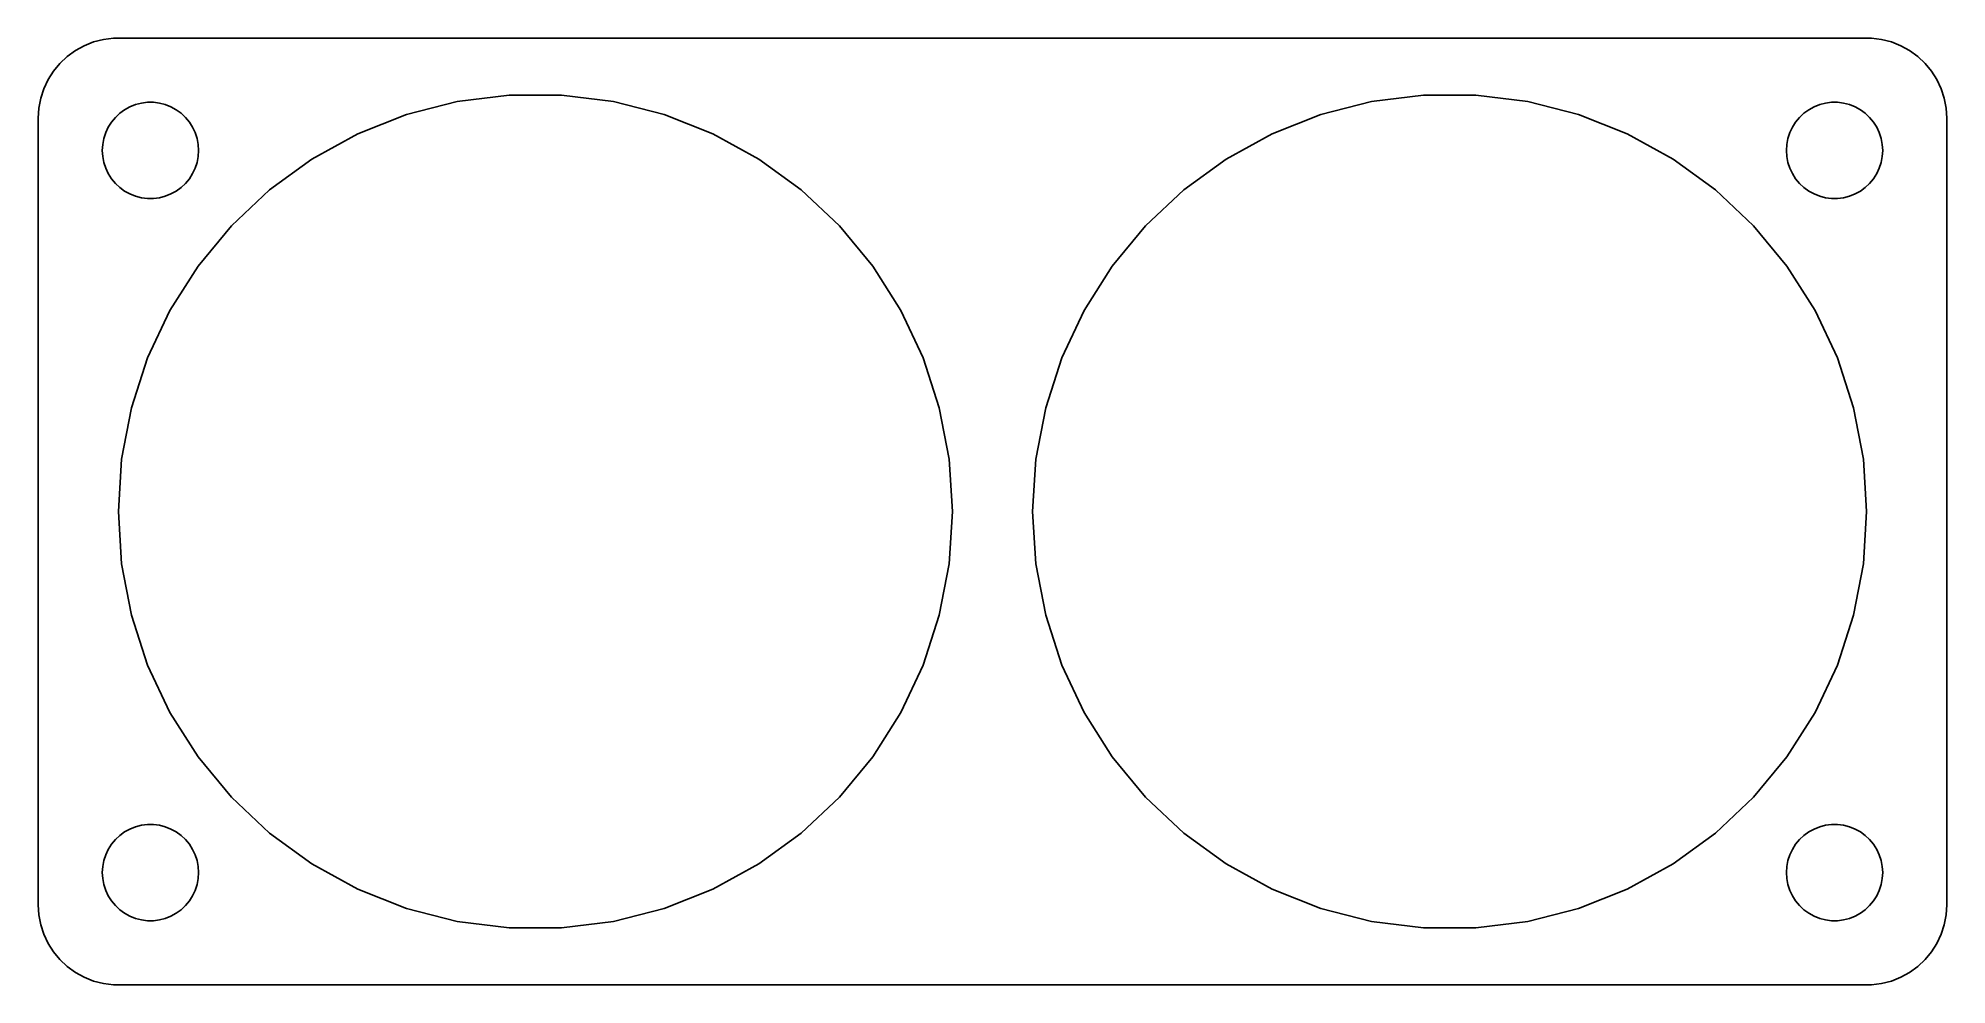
# Model space of a CAD drawing. Header units: metres. Extents: x -60 to 60, y -29 to 29.
import ezdxf

# ---------------------------------------------------------------- set-up
doc = ezdxf.new("R2010")
doc.units = ezdxf.units.M

msp = doc.modelspace()

# ---------------------------------------------------------------- linework, layer by layer
for p, q in [((-57.1791, 28.7216), (-57.6871, 28.3526)), ((-56.6289, 29.0241), (-57.1791, 28.7216)), ((-56.0451, 29.2553), (-56.6289, 29.0241)), ((-55.4369, 29.4114), (-56.0451, 29.2553)), ((-54.8139, 29.4901), (-55.4369, 29.4114)), ((54.8139, 29.4901), (-54.8139, 29.4901)), ((55.4369, 29.4114), (54.8139, 29.4901)), ((56.0451, 29.2553), (55.4369, 29.4114)), ((56.6289, 29.0241), (56.0451, 29.2553)), ((57.1791, 28.7216), (56.6289, 29.0241)), ((57.6871, 28.3526), (57.1791, 28.7216)), ((-58.5451, 27.4389), (-58.8815, 26.9088)), ((-58.1448, 27.9227), (-58.5451, 27.4389)), ((-57.6871, 28.3526), (-58.1448, 27.9227)), ((58.1448, 27.9227), (57.6871, 28.3526)), ((58.5451, 27.4389), (58.1448, 27.9227)), ((58.8815, 26.9088), (58.5451, 27.4389)), ((-59.1489, 26.3406), (-59.3429, 25.7434)), ((-58.8815, 26.9088), (-59.1489, 26.3406)), ((59.1489, 26.3406), (58.8815, 26.9088)), ((59.3429, 25.7434), (59.1489, 26.3406)), ((-59.4606, 25.1267), (-59.5, 24.5)), ((-59.3429, 25.7434), (-59.4606, 25.1267)), ((-54.4123, 24.8115), (-54.1075, 25.033)), ((-54.1075, 25.033), (-53.7773, 25.2145)), ((-53.7773, 25.2145), (-53.427, 25.3532)), ((-53.427, 25.3532), (-53.0621, 25.4469)), ((-53.0621, 25.4469), (-52.6884, 25.4941)), ((-52.6884, 25.4941), (-52.3116, 25.4941)), ((-52.3116, 25.4941), (-51.9379, 25.4469)), ((-51.9379, 25.4469), (-51.5729, 25.3532)), ((-51.5729, 25.3532), (-51.2227, 25.2145)), ((-51.2227, 25.2145), (-50.8925, 25.033)), ((-50.8925, 25.033), (-50.5877, 24.8115)), ((-36.5344, 24.7275), (-33.3719, 25.5395)), ((-33.3719, 25.5395), (-30.1326, 25.9487)), ((-30.1326, 25.9487), (-26.8674, 25.9487)), ((-26.8674, 25.9487), (-23.6281, 25.5395)), ((-23.6281, 25.5395), (-20.4655, 24.7275)), ((20.4655, 24.7275), (23.6281, 25.5395)), ((23.6281, 25.5395), (26.8674, 25.9487)), ((26.8674, 25.9487), (30.1326, 25.9487)), ((30.1326, 25.9487), (33.3719, 25.5395)), ((33.3719, 25.5395), (36.5344, 24.7275)), ((50.5877, 24.8115), (50.8925, 25.033)), ((50.8925, 25.033), (51.2227, 25.2145)), ((51.2227, 25.2145), (51.5729, 25.3532)), ((51.5729, 25.3532), (51.9379, 25.4469)), ((51.9379, 25.4469), (52.3116, 25.4941)), ((52.3116, 25.4941), (52.6884, 25.4941)), ((52.6884, 25.4941), (53.0621, 25.4469)), ((53.0621, 25.4469), (53.427, 25.3532)), ((53.427, 25.3532), (53.7773, 25.2145)), ((53.7773, 25.2145), (54.1075, 25.033)), ((54.1075, 25.033), (54.4123, 24.8115)), ((59.4606, 25.1267), (59.3429, 25.7434)), ((59.5, 24.5), (59.4606, 25.1267)), ((-59.5, 24.5), (-59.5, -24.5)), ((-55.2893, 23.6044), (-55.1289, 23.9453)), ((-55.1289, 23.9453), (-54.927, 24.2634)), ((-54.927, 24.2634), (-54.6869, 24.5536)), ((-54.6869, 24.5536), (-54.4123, 24.8115)), ((-50.5877, 24.8115), (-50.3131, 24.5536)), ((-50.3131, 24.5536), (-50.0729, 24.2634)), ((-50.0729, 24.2634), (-49.8711, 23.9453)), ((-49.8711, 23.9453), (-49.7107, 23.6044)), ((-39.5703, 23.5255), (-36.5344, 24.7275)), ((-20.4655, 24.7275), (-17.4297, 23.5255)), ((17.4297, 23.5255), (20.4655, 24.7275)), ((36.5344, 24.7275), (39.5703, 23.5255)), ((49.7107, 23.6044), (49.8711, 23.9453)), ((49.8711, 23.9453), (50.0729, 24.2634)), ((50.0729, 24.2634), (50.3131, 24.5536)), ((50.3131, 24.5536), (50.5877, 24.8115)), ((54.4123, 24.8115), (54.6869, 24.5536)), ((54.6869, 24.5536), (54.927, 24.2634)), ((54.927, 24.2634), (55.1289, 23.9453)), ((55.1289, 23.9453), (55.2893, 23.6044)), ((59.5, -24.5), (59.5, 24.5)), ((-55.5, 22.5), (-55.4763, 22.876)), ((-55.4763, 22.876), (-55.4057, 23.2461)), ((-55.4057, 23.2461), (-55.2893, 23.6044)), ((-49.7107, 23.6044), (-49.5942, 23.2461)), ((-49.5942, 23.2461), (-49.5237, 22.876)), ((-49.5237, 22.876), (-49.5, 22.5)), ((-42.4315, 21.9525), (-39.5703, 23.5255)), ((-17.4297, 23.5255), (-14.5685, 21.9525)), ((14.5685, 21.9525), (17.4297, 23.5255)), ((39.5703, 23.5255), (42.4315, 21.9525)), ((49.5, 22.5), (49.5237, 22.876)), ((49.5237, 22.876), (49.5942, 23.2461)), ((49.5942, 23.2461), (49.7107, 23.6044)), ((55.2893, 23.6044), (55.4057, 23.2461)), ((55.4057, 23.2461), (55.4763, 22.876)), ((55.4763, 22.876), (55.5, 22.5)), ((-55.4763, 22.124), (-55.5, 22.5)), ((-55.4057, 21.7539), (-55.4763, 22.124)), ((-55.2893, 21.3956), (-55.4057, 21.7539)), ((-49.5942, 21.7539), (-49.7107, 21.3956)), ((-49.5237, 22.124), (-49.5942, 21.7539)), ((-49.5, 22.5), (-49.5237, 22.124)), ((-45.073, 20.0333), (-42.4315, 21.9525)), ((-14.5685, 21.9525), (-11.927, 20.0333)), ((11.927, 20.0333), (14.5685, 21.9525)), ((42.4315, 21.9525), (45.073, 20.0333)), ((49.5237, 22.124), (49.5, 22.5)), ((49.5942, 21.7539), (49.5237, 22.124)), ((49.7107, 21.3956), (49.5942, 21.7539)), ((55.4057, 21.7539), (55.2893, 21.3956)), ((55.4763, 22.124), (55.4057, 21.7539)), ((55.5, 22.5), (55.4763, 22.124)), ((-55.1289, 21.0547), (-55.2893, 21.3956)), ((-54.927, 20.7366), (-55.1289, 21.0547)), ((-54.6869, 20.4464), (-54.927, 20.7366)), ((-54.4123, 20.1884), (-54.6869, 20.4464)), ((-50.3131, 20.4464), (-50.5877, 20.1884)), ((-50.0729, 20.7366), (-50.3131, 20.4464)), ((-49.8711, 21.0547), (-50.0729, 20.7366)), ((-49.7107, 21.3956), (-49.8711, 21.0547)), ((49.8711, 21.0547), (49.7107, 21.3956)), ((50.0729, 20.7366), (49.8711, 21.0547)), ((50.3131, 20.4464), (50.0729, 20.7366)), ((50.5877, 20.1884), (50.3131, 20.4464)), ((54.6869, 20.4464), (54.4123, 20.1884)), ((54.927, 20.7366), (54.6869, 20.4464)), ((55.1289, 21.0547), (54.927, 20.7366)), ((55.2893, 21.3956), (55.1289, 21.0547)), ((-54.1075, 19.967), (-54.4123, 20.1884)), ((-53.7773, 19.7855), (-54.1075, 19.967)), ((-53.427, 19.6468), (-53.7773, 19.7855)), ((-53.0621, 19.5531), (-53.427, 19.6468)), ((-52.6884, 19.5059), (-53.0621, 19.5531)), ((-52.3116, 19.5059), (-52.6884, 19.5059)), ((-51.9379, 19.5531), (-52.3116, 19.5059)), ((-51.5729, 19.6468), (-51.9379, 19.5531)), ((-51.2227, 19.7855), (-51.5729, 19.6468)), ((-50.8925, 19.967), (-51.2227, 19.7855)), ((-50.5877, 20.1884), (-50.8925, 19.967)), ((-47.4532, 17.7982), (-45.073, 20.0333)), ((-11.927, 20.0333), (-9.54681, 17.7982)), ((9.54681, 17.7982), (11.927, 20.0333)), ((45.073, 20.0333), (47.4532, 17.7982)), ((50.8925, 19.967), (50.5877, 20.1884)), ((51.2227, 19.7855), (50.8925, 19.967)), ((51.5729, 19.6468), (51.2227, 19.7855)), ((51.9379, 19.5531), (51.5729, 19.6468)), ((52.3116, 19.5059), (51.9379, 19.5531)), ((52.6884, 19.5059), (52.3116, 19.5059)), ((53.0621, 19.5531), (52.6884, 19.5059)), ((53.427, 19.6468), (53.0621, 19.5531)), ((53.7773, 19.7855), (53.427, 19.6468)), ((54.1075, 19.967), (53.7773, 19.7855)), ((54.4123, 20.1884), (54.1075, 19.967)), ((-49.5344, 15.2824), (-47.4532, 17.7982)), ((-9.54681, 17.7982), (-7.46555, 15.2824)), ((7.46555, 15.2824), (9.54681, 17.7982)), ((47.4532, 17.7982), (49.5344, 15.2824)), ((-51.284, 12.5256), (-49.5344, 15.2824)), ((-7.46555, 15.2824), (-5.71602, 12.5256)), ((5.71602, 12.5256), (7.46555, 15.2824)), ((49.5344, 15.2824), (51.284, 12.5256)), ((-52.6742, 9.57123), (-51.284, 12.5256)), ((-5.71602, 12.5256), (-4.32581, 9.57123)), ((4.32581, 9.57123), (5.71602, 12.5256)), ((51.284, 12.5256), (52.6742, 9.57123)), ((-53.6832, 6.46593), (-52.6742, 9.57123)), ((-4.32581, 9.57123), (-3.31683, 6.46593)), ((3.31683, 6.46593), (4.32581, 9.57123)), ((52.6742, 9.57123), (53.6832, 6.46593)), ((-54.295, 3.25865), (-53.6832, 6.46593)), ((-3.31683, 6.46593), (-2.70502, 3.25865)), ((2.70502, 3.25865), (3.31683, 6.46593)), ((53.6832, 6.46593), (54.295, 3.25865)), ((-54.5, 0), (-54.295, 3.25865)), ((-2.70502, 3.25865), (-2.5, 0)), ((2.5, 0), (2.70502, 3.25865)), ((54.295, 3.25865), (54.5, 0)), ((-54.295, -3.25865), (-54.5, 0)), ((-2.5, 0), (-2.70502, -3.25865)), ((2.70502, -3.25865), (2.5, 0)), ((54.5, 0), (54.295, -3.25865)), ((-53.6832, -6.46593), (-54.295, -3.25865)), ((-2.70502, -3.25865), (-3.31683, -6.46593)), ((3.31683, -6.46593), (2.70502, -3.25865)), ((54.295, -3.25865), (53.6832, -6.46593)), ((-52.6742, -9.57123), (-53.6832, -6.46593)), ((-3.31683, -6.46593), (-4.32581, -9.57123)), ((4.32581, -9.57123), (3.31683, -6.46593)), ((53.6832, -6.46593), (52.6742, -9.57123)), ((-51.284, -12.5256), (-52.6742, -9.57123)), ((-4.32581, -9.57123), (-5.71602, -12.5256)), ((5.71602, -12.5256), (4.32581, -9.57123)), ((52.6742, -9.57123), (51.284, -12.5256)), ((-49.5344, -15.2824), (-51.284, -12.5256)), ((-5.71602, -12.5256), (-7.46555, -15.2824)), ((7.46555, -15.2824), (5.71602, -12.5256)), ((51.284, -12.5256), (49.5344, -15.2824)), ((-47.4532, -17.7982), (-49.5344, -15.2824)), ((-7.46555, -15.2824), (-9.54681, -17.7982)), ((9.54681, -17.7982), (7.46555, -15.2824)), ((49.5344, -15.2824), (47.4532, -17.7982)), ((-45.073, -20.0333), (-47.4532, -17.7982)), ((-9.54681, -17.7982), (-11.927, -20.0333)), ((11.927, -20.0333), (9.54681, -17.7982)), ((47.4532, -17.7982), (45.073, -20.0333)), ((-54.6869, -20.4464), (-54.4123, -20.1884)), ((-54.4123, -20.1884), (-54.1075, -19.967)), ((-54.1075, -19.967), (-53.7773, -19.7855)), ((-53.7773, -19.7855), (-53.427, -19.6468)), ((-53.427, -19.6468), (-53.0621, -19.5531)), ((-53.0621, -19.5531), (-52.6884, -19.5059)), ((-52.6884, -19.5059), (-52.3116, -19.5059)), ((-52.3116, -19.5059), (-51.9379, -19.5531)), ((-51.9379, -19.5531), (-51.5729, -19.6468)), ((-51.5729, -19.6468), (-51.2227, -19.7855)), ((-51.2227, -19.7855), (-50.8925, -19.967)), ((-50.8925, -19.967), (-50.5877, -20.1884)), ((-50.5877, -20.1884), (-50.3131, -20.4464)), ((-42.4315, -21.9525), (-45.073, -20.0333)), ((-11.927, -20.0333), (-14.5685, -21.9525)), ((14.5685, -21.9525), (11.927, -20.0333)), ((45.073, -20.0333), (42.4315, -21.9525)), ((50.3131, -20.4464), (50.5877, -20.1884)), ((50.5877, -20.1884), (50.8925, -19.967)), ((50.8925, -19.967), (51.2227, -19.7855)), ((51.2227, -19.7855), (51.5729, -19.6468)), ((51.5729, -19.6468), (51.9379, -19.5531)), ((51.9379, -19.5531), (52.3116, -19.5059)), ((52.3116, -19.5059), (52.6884, -19.5059)), ((52.6884, -19.5059), (53.0621, -19.5531)), ((53.0621, -19.5531), (53.427, -19.6468)), ((53.427, -19.6468), (53.7773, -19.7855)), ((53.7773, -19.7855), (54.1075, -19.967)), ((54.1075, -19.967), (54.4123, -20.1884)), ((54.4123, -20.1884), (54.6869, -20.4464)), ((-55.4057, -21.7539), (-55.2893, -21.3956)), ((-55.2893, -21.3956), (-55.1289, -21.0547)), ((-55.1289, -21.0547), (-54.927, -20.7366)), ((-54.927, -20.7366), (-54.6869, -20.4464)), ((-50.3131, -20.4464), (-50.0729, -20.7366)), ((-50.0729, -20.7366), (-49.8711, -21.0547)), ((-49.8711, -21.0547), (-49.7107, -21.3956)), ((-49.7107, -21.3956), (-49.5942, -21.7539)), ((49.5942, -21.7539), (49.7107, -21.3956)), ((49.7107, -21.3956), (49.8711, -21.0547)), ((49.8711, -21.0547), (50.0729, -20.7366)), ((50.0729, -20.7366), (50.3131, -20.4464)), ((54.6869, -20.4464), (54.927, -20.7366)), ((54.927, -20.7366), (55.1289, -21.0547)), ((55.1289, -21.0547), (55.2893, -21.3956)), ((55.2893, -21.3956), (55.4057, -21.7539)), ((-55.5, -22.5), (-55.4763, -22.124)), ((-55.4763, -22.876), (-55.5, -22.5)), ((-55.4763, -22.124), (-55.4057, -21.7539)), ((-49.5942, -21.7539), (-49.5237, -22.124)), ((-49.5237, -22.124), (-49.5, -22.5)), ((-49.5, -22.5), (-49.5237, -22.876)), ((-39.5703, -23.5255), (-42.4315, -21.9525)), ((-14.5685, -21.9525), (-17.4297, -23.5255)), ((17.4297, -23.5255), (14.5685, -21.9525)), ((42.4315, -21.9525), (39.5703, -23.5255)), ((49.5, -22.5), (49.5237, -22.124)), ((49.5237, -22.876), (49.5, -22.5)), ((49.5237, -22.124), (49.5942, -21.7539)), ((55.4057, -21.7539), (55.4763, -22.124)), ((55.4763, -22.124), (55.5, -22.5)), ((55.5, -22.5), (55.4763, -22.876)), ((-55.4057, -23.2461), (-55.4763, -22.876)), ((-55.2893, -23.6044), (-55.4057, -23.2461)), ((-55.1289, -23.9453), (-55.2893, -23.6044)), ((-49.7107, -23.6044), (-49.8711, -23.9453)), ((-49.5942, -23.2461), (-49.7107, -23.6044)), ((-49.5237, -22.876), (-49.5942, -23.2461)), ((-36.5344, -24.7275), (-39.5703, -23.5255)), ((-17.4297, -23.5255), (-20.4655, -24.7275)), ((20.4655, -24.7275), (17.4297, -23.5255)), ((39.5703, -23.5255), (36.5344, -24.7275)), ((49.5942, -23.2461), (49.5237, -22.876)), ((49.7107, -23.6044), (49.5942, -23.2461)), ((49.8711, -23.9453), (49.7107, -23.6044)), ((55.2893, -23.6044), (55.1289, -23.9453)), ((55.4057, -23.2461), (55.2893, -23.6044)), ((55.4763, -22.876), (55.4057, -23.2461)), ((-59.5, -24.5), (-59.4606, -25.1267)), ((-54.927, -24.2634), (-55.1289, -23.9453)), ((-54.6869, -24.5536), (-54.927, -24.2634)), ((-54.4123, -24.8115), (-54.6869, -24.5536)), ((-54.1075, -25.033), (-54.4123, -24.8115)), ((-50.5877, -24.8115), (-50.8925, -25.033)), ((-50.3131, -24.5536), (-50.5877, -24.8115)), ((-50.0729, -24.2634), (-50.3131, -24.5536)), ((-49.8711, -23.9453), (-50.0729, -24.2634)), ((-33.3719, -25.5395), (-36.5344, -24.7275)), ((-20.4655, -24.7275), (-23.6281, -25.5395)), ((23.6281, -25.5395), (20.4655, -24.7275)), ((36.5344, -24.7275), (33.3719, -25.5395)), ((50.0729, -24.2634), (49.8711, -23.9453)), ((50.3131, -24.5536), (50.0729, -24.2634)), ((50.5877, -24.8115), (50.3131, -24.5536)), ((50.8925, -25.033), (50.5877, -24.8115)), ((54.4123, -24.8115), (54.1075, -25.033)), ((54.6869, -24.5536), (54.4123, -24.8115)), ((54.927, -24.2634), (54.6869, -24.5536)), ((55.1289, -23.9453), (54.927, -24.2634)), ((59.4606, -25.1267), (59.5, -24.5)), ((-59.4606, -25.1267), (-59.3429, -25.7434)), ((-59.3429, -25.7434), (-59.1489, -26.3406)), ((-53.7773, -25.2145), (-54.1075, -25.033)), ((-53.427, -25.3532), (-53.7773, -25.2145)), ((-53.0621, -25.4469), (-53.427, -25.3532)), ((-52.6884, -25.4941), (-53.0621, -25.4469)), ((-52.3116, -25.4941), (-52.6884, -25.4941)), ((-51.9379, -25.4469), (-52.3116, -25.4941)), ((-51.5729, -25.3532), (-51.9379, -25.4469)), ((-51.2227, -25.2145), (-51.5729, -25.3532)), ((-50.8925, -25.033), (-51.2227, -25.2145)), ((-30.1326, -25.9487), (-33.3719, -25.5395)), ((-26.8674, -25.9487), (-30.1326, -25.9487)), ((-23.6281, -25.5395), (-26.8674, -25.9487)), ((26.8674, -25.9487), (23.6281, -25.5395)), ((30.1326, -25.9487), (26.8674, -25.9487)), ((33.3719, -25.5395), (30.1326, -25.9487)), ((51.2227, -25.2145), (50.8925, -25.033)), ((51.5729, -25.3532), (51.2227, -25.2145)), ((51.9379, -25.4469), (51.5729, -25.3532)), ((52.3116, -25.4941), (51.9379, -25.4469)), ((52.6884, -25.4941), (52.3116, -25.4941)), ((53.0621, -25.4469), (52.6884, -25.4941)), ((53.427, -25.3532), (53.0621, -25.4469)), ((53.7773, -25.2145), (53.427, -25.3532)), ((54.1075, -25.033), (53.7773, -25.2145)), ((59.1489, -26.3406), (59.3429, -25.7434)), ((59.3429, -25.7434), (59.4606, -25.1267)), ((-59.1489, -26.3406), (-58.8815, -26.9088)), ((-58.8815, -26.9088), (-58.5451, -27.4389)), ((58.5451, -27.4389), (58.8815, -26.9088)), ((58.8815, -26.9088), (59.1489, -26.3406)), ((-58.5451, -27.4389), (-58.1448, -27.9227)), ((-58.1448, -27.9227), (-57.6871, -28.3526)), ((-57.6871, -28.3526), (-57.1791, -28.7216)), ((57.1791, -28.7216), (57.6871, -28.3526)), ((57.6871, -28.3526), (58.1448, -27.9227)), ((58.1448, -27.9227), (58.5451, -27.4389)), ((-57.1791, -28.7216), (-56.6289, -29.0241)), ((-56.6289, -29.0241), (-56.0451, -29.2553)), ((-56.0451, -29.2553), (-55.4369, -29.4114)), ((-55.4369, -29.4114), (-54.8139, -29.4901)), ((-54.8139, -29.4901), (54.8139, -29.4901)), ((54.8139, -29.4901), (55.4369, -29.4114)), ((55.4369, -29.4114), (56.0451, -29.2553)), ((56.0451, -29.2553), (56.6289, -29.0241)), ((56.6289, -29.0241), (57.1791, -28.7216))]:
    msp.add_line(p, q)

doc.saveas('drawing.dxf')
